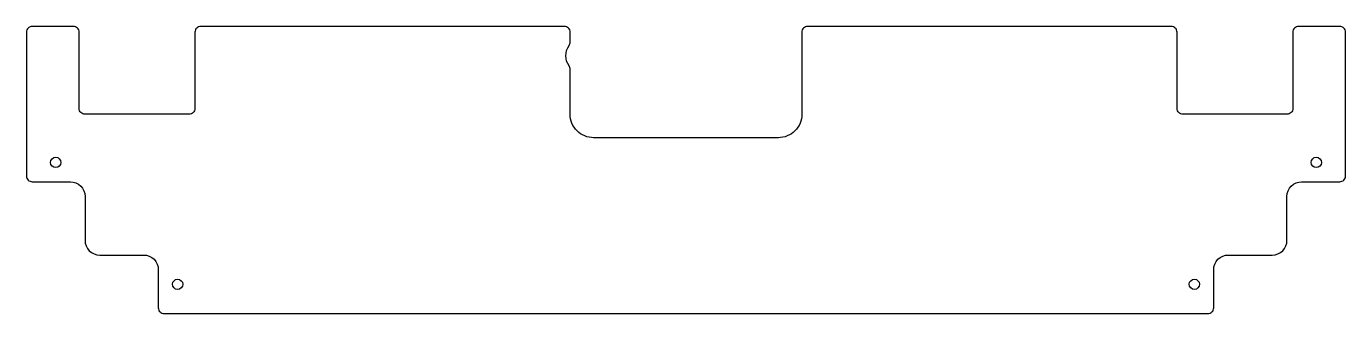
# Model space of a CAD drawing. Header units: millimetres. Extents: x -225 to 225, y -270 to -172.
import ezdxf

# ---------------------------------------------------------------- set-up
doc = ezdxf.new("R2010")
doc.units = ezdxf.units.MM
doc.layers.get('0').update_dxf_attribs({"linetype": 'CONTINUOUS'})

msp = doc.modelspace()

# ---------------------------------------------------------------- linework, layer by layer
msp.add_lwpolyline([(167.5, -174, 0.414214), (165.5, -172), (41.5, -172, 0.414214), (39.5, -174), (39.5, -202, -0.414214), (31.5, -210), (-31.5, -210, -0.414214), (-39.5, -202), (-39.5, -186.66, 0.15686), (-39.87, -185.5, -0.321634), (-39.87, -178.5, 0.15686), (-39.5, -177.34), (-39.5, -174, 0.414214), (-41.5, -172), (-165.5, -172, 0.414214), (-167.5, -174), (-167.5, -200, -0.414214), (-169.5, -202), (-205, -202, -0.414214), (-207, -200), (-207, -174, 0.414214), (-209, -172), (-223, -172, 0.414214), (-225, -174), (-225, -223, 0.414214), (-223, -225), (-210, -225, -0.414214), (-205, -230), (-205, -245, 0.414214), (-200, -250), (-185, -250, -0.414214), (-180, -255), (-180, -268, 0.414214), (-178, -270), (178, -270, 0.414214), (180, -268), (180, -255, -0.414214), (185, -250), (200, -250, 0.414214), (205, -245), (205, -230, -0.414214), (210, -225), (223, -225, 0.414214), (225, -223), (225, -174, 0.414214), (223, -172), (209, -172, 0.414214), (207, -174), (207, -200, -0.414214), (205, -202), (169.5, -202, -0.414214), (167.5, -200)], format="xyb", close=True)
for centre in [(-215, -218.4), (215, -218.4), (-173.4, -260), (173.4, -260)]:
    msp.add_circle(centre, 1.75)

doc.saveas('drawing.dxf')
